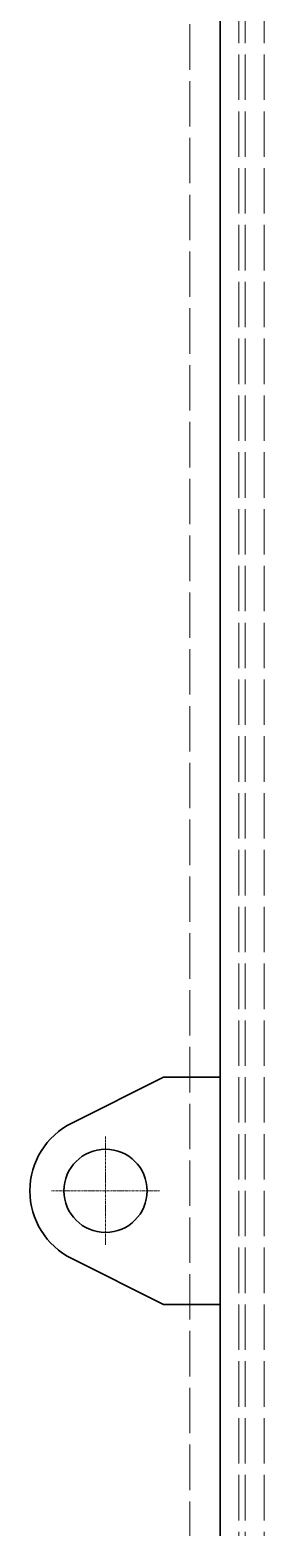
# Model space of a CAD drawing. Header units: millimetres. Extents: x 9871 to 39278, y 5493 to 26288.
# Drawn here: x 20875.1 to 20937, y 12289.6 to 12684.9 of the extents above; entities that cross this region are included whole.
import ezdxf

# ---------------------------------------------------------------- set-up
doc = ezdxf.new("R2010")
doc.units = ezdxf.units.MM
doc.linetypes.add('DASHDOT', pattern=[18.5, 12, -3, 0.5, -3])
doc.linetypes.add('DASHED', pattern=[15, 12, -3])

# ---------------------------------------------------------------- blocks, each defined once
blk = doc.blocks.new('A$C55E021B5')
at = {"color": 7, "linetype": 'DASHED', "lineweight": 13}
for p, q in [((708.36, 2140.5), (708.36, 0.5)), ((713.35, 2140.5), (713.35, 0.5)), ((715, 2140.5), (715, 0.5)), ((720, 1968.48), (720, 172.52)), ((720, 168.07), (720, 1070.5)), ((728, 66.5), (728, 1070.5))]:
    blk.add_line(p, q, dxfattribs=at)
at = {"color": 7, "lineweight": 35}
blk.add_line((720, 936.5), (720, 70.5), dxfattribs=at)
at = {"color": 7, "lineweight": 35, "ltscale": 0.025}
for p, q in [((720, 340.5), (735, 340.5)), ((720, 280.5), (735, 280.5))]:
    blk.add_line(p, q, dxfattribs=at)
at = {"color": 7, "linetype": 'DASHED', "lineweight": 13, "ltscale": 0.1}
blk.add_line((720, 340.5), (720, 280.5), dxfattribs=at)
at = {"color": 7, "lineweight": 35, "ltscale": 0.045137}
for p, q in [((735, 340.5), (759.22, 328.39)), ((759.22, 292.61), (735, 280.5))]:
    blk.add_line(p, q, dxfattribs=at)
at = {"color": 7, "linetype": 'DASHDOT', "lineweight": 13, "ltscale": 0.047667}
for p, q in [((750.28, 324.8), (750.28, 296.2)), ((735.98, 310.5), (764.58, 310.5))]:
    blk.add_line(p, q, dxfattribs=at)
at = {"color": 7, "lineweight": 35}
blk.add_circle((750.28, 310.5), 11, dxfattribs=at)
blk.add_arc((750.28, 310.5), 20, 296.565, 63.4349, dxfattribs=at)
blk = doc.blocks.new('1')
at = {"xscale": -1}
blk.add_blockref('A$C55E021B5', (21645.35, 12067.88), dxfattribs=at)

msp = doc.modelspace()

# ---------------------------------------------------------------- block references
msp.add_blockref('1', (0, 0))

doc.saveas('drawing.dxf')
